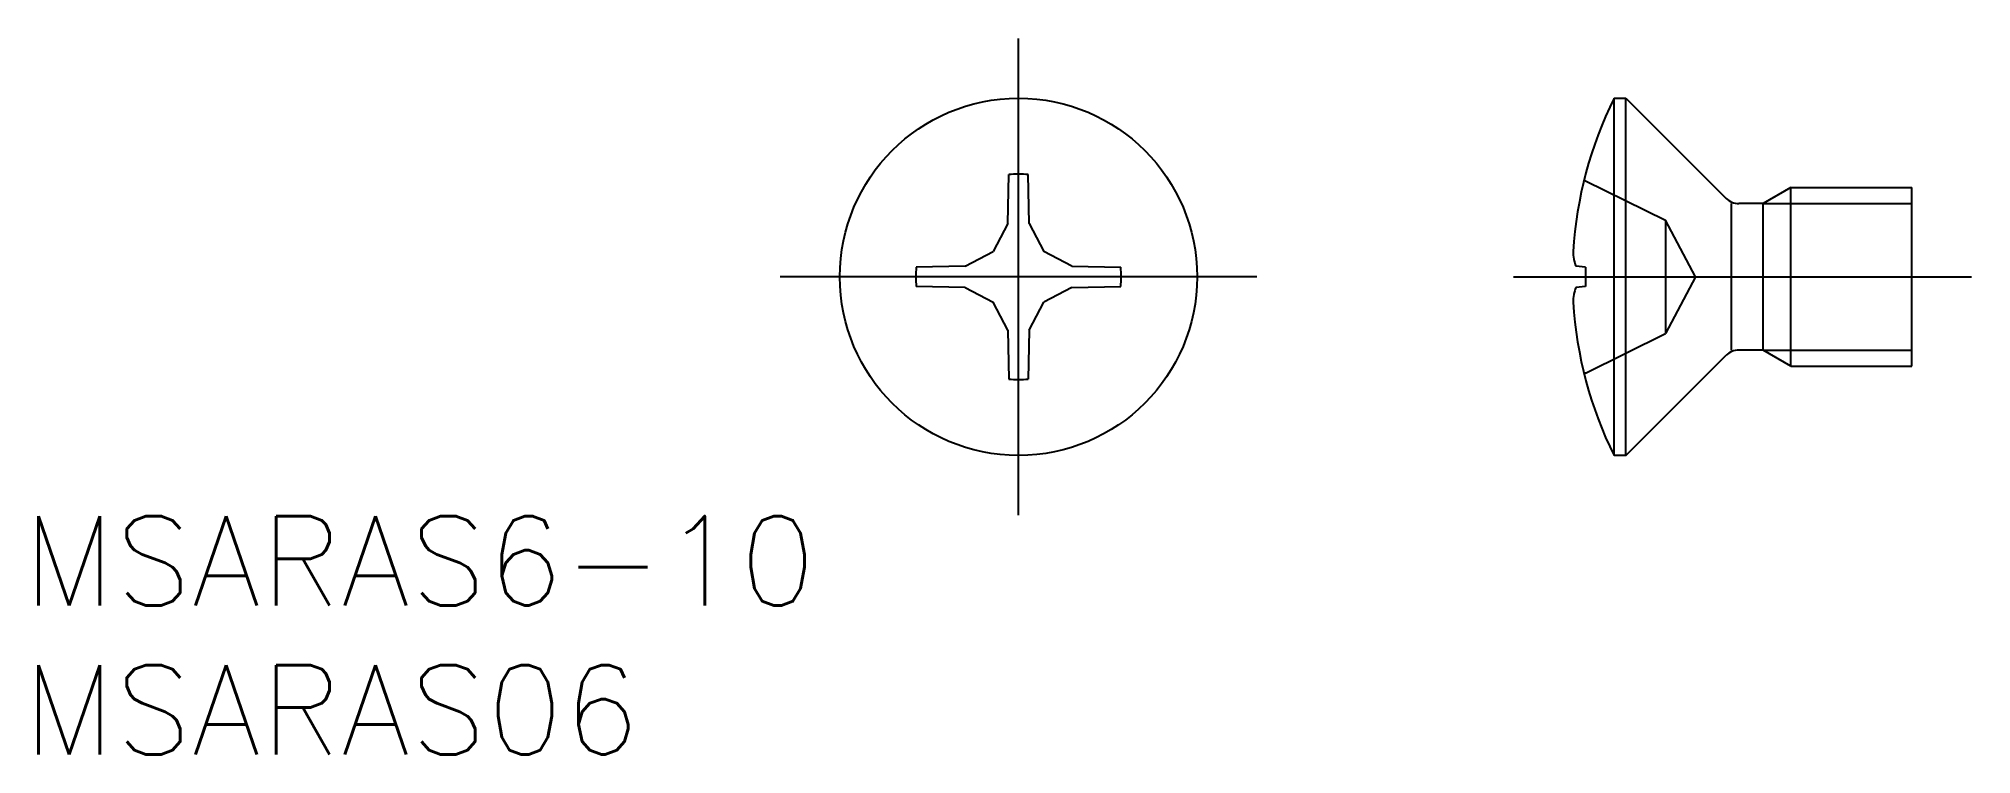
# Model space of a CAD drawing. Extents: x -32.9 to 32, y -16 to 8.
import ezdxf

# ---------------------------------------------------------------- set-up
doc = ezdxf.new("R2010")
doc.units = 0
doc.linetypes.add('CENTER', pattern=[50.8, 31.75, -6.35, 6.35, -6.35])
doc.linetypes.add('DASHED', pattern=[19.05, 12.7, -6.35])
doc.layers.get('0').update_dxf_attribs({"linetype": 'CONTINUOUS'})
doc.layers.add('CENTER', color=1, linetype='CENTER')
doc.styles.get("Standard").update_dxf_attribs({"font": 'txt.shx', "height": 3, "bigfont": 'bigfont.shx'})

msp = doc.modelspace()

# ---------------------------------------------------------------- linework, layer by layer
at = {"color": 7, "linetype": 'CONTINUOUS'}
for p, q in [((20, -6), (20, 6)), ((20, 6), (20.4, 6)), ((20.4, -6), (20.4, 6)), ((20.4, 6), (23.766, 2.634)), ((-0.354, 1.789), (-0.325, 3.435)), ((0.354, 1.789), (0.325, 3.435)), ((25.942, 3), (25.004, 2.458)), ((25.942, 3), (30, 3)), ((25.942, -3), (25.942, 3)), ((30, -3), (30, 3)), ((23.942, -2.458), (23.942, 2.458)), ((25.004, 2.458), (24.19, 2.458)), ((25.004, -2.458), (25.004, 2.458)), ((-0.354, 1.789), (-0.852, 0.852)), ((0.354, 1.789), (0.852, 0.852)), ((-1.789, 0.354), (-0.852, 0.852)), ((1.789, 0.354), (0.852, 0.852)), ((-1.789, 0.354), (-3.435, 0.325)), ((1.789, 0.354), (3.435, 0.325)), ((19.046, 0.325), (18.719, 0.354)), ((19.046, 0.325), (19.046, -0.325)), ((-1.789, -0.354), (-3.435, -0.325)), ((-1.789, -0.354), (-0.852, -0.852)), ((1.789, -0.354), (0.852, -0.852)), ((1.789, -0.354), (3.435, -0.325)), ((19.046, -0.325), (18.719, -0.354)), ((-0.354, -1.789), (-0.852, -0.852)), ((0.354, -1.789), (0.852, -0.852)), ((-0.354, -1.789), (-0.325, -3.435)), ((0.354, -1.789), (0.325, -3.435)), ((25.004, -2.458), (24.19, -2.458)), ((25.942, -3), (25.004, -2.458)), ((20.4, -6), (23.766, -2.634)), ((25.942, -3), (30, -3)), ((20.4, -6), (20, -6))]:
    msp.add_line(p, q, dxfattribs=at)
at = {"color": 3, "linetype": 'DASHED'}
for p, q in [((19.046, 3.23), (21.726, 1.905)), ((22.739, 0), (21.726, 1.905)), ((21.726, 1.905), (21.726, -1.905)), ((22.739, 0), (21.726, -1.905)), ((19.046, -3.23), (21.726, -1.905))]:
    msp.add_line(p, q, dxfattribs=at)
at = {"color": 3, "linetype": 'CONTINUOUS'}
for p, q in [((25.004, 2.458), (30, 2.458)), ((25.004, -2.458), (30, -2.458))]:
    msp.add_line(p, q, dxfattribs=at)
at = {"color": 7, "linetype": 'CONTINUOUS'}
msp.add_circle((0, 0), 6, dxfattribs=at)
for centre, radius, start, end in [((32.157, 0), 13.557, 153.73196, 176.3966), ((0, 0), 3.45, 84.59362, 95.40638), ((24.19, 3.058), 0.6, 225, 270), ((20.06, 0.858), 1.433, 180.25349, 200.6196), ((0, 0), 3.45, 174.59362, 185.40638), ((0, 0), 3.45, 354.59362, 5.40638), ((20.06, -0.858), 1.433, 159.3804, 179.74651), ((32.157, 0), 13.557, 183.6034, 206.26804), ((24.19, -3.058), 0.6, 90, 135), ((0, 0), 3.45, 264.59362, 275.40638)]:
    msp.add_arc(centre, radius, start, end, dxfattribs=at)
at = {"color": 3, "linetype": 'DASHED'}
for centre, start, end in [((19.4, 3.947), 239.73556, 243.7), ((19.4, -3.947), 116.3, 120.26444)]:
    msp.add_arc(centre, 0.8, start, end, dxfattribs=at)
at = {"layer": 'CENTER', "color": 1, "linetype": 'CENTER'}
for p, q in [((0, -8), (0, 8)), ((8, 0), (-8, 0)), ((16.627, 0), (32, 0))]:
    msp.add_line(p, q, dxfattribs=at)

# ---------------------------------------------------------------- texts
at = {"color": 7, "linetype": 'CONTINUOUS'}
for s, p in [('MSARAS6-10', (-33.42, -11.037)), ('MSARAS06', (-33.42, -16.037))]:
    msp.add_text(s, height=3, dxfattribs=at).set_placement(p)

doc.saveas('drawing.dxf')
